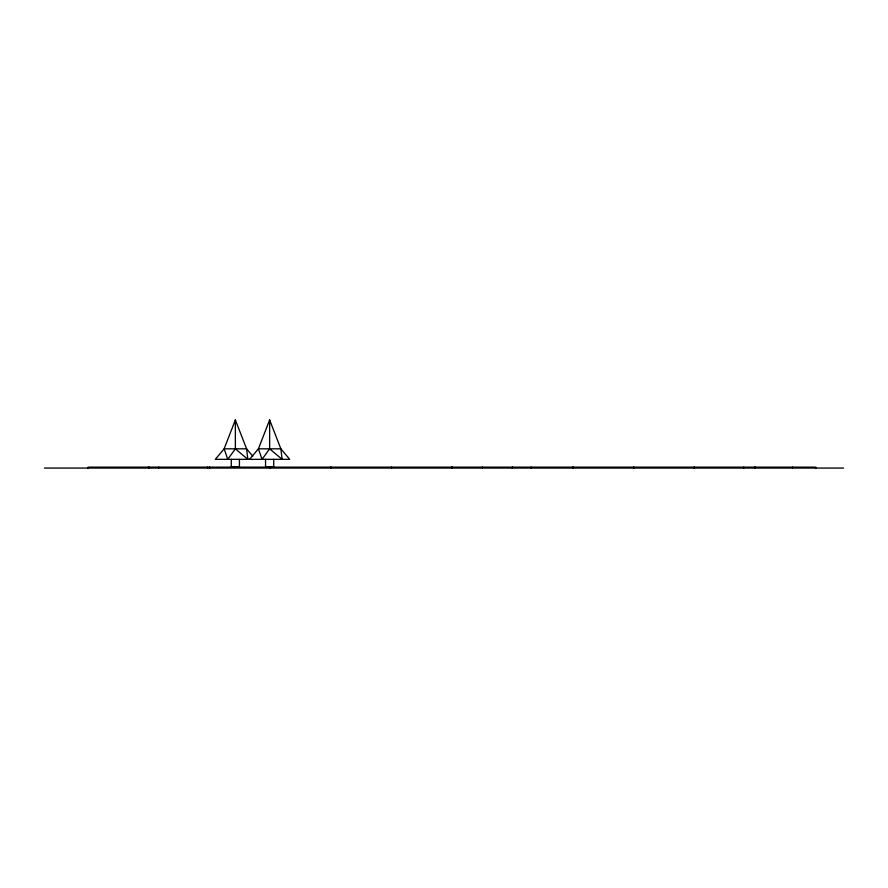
<?xml version="1.0" encoding="UTF-8"?>
<svg xmlns="http://www.w3.org/2000/svg" width="888" height="888" viewBox="0 0 888 888"><rect width="100%" height="100%" fill="white"/><g stroke="black" fill="none" stroke-linecap="round" stroke-linejoin="round"><path stroke-width="1.33" d="M235.364 419.935L235.364 448.829L247.841 459.34L246.587 448.829L235.364 419.935L224.131 448.829L215.296 459.34L289.71 459.34L280.863 448.829L269.641 419.935L258.408 448.829L249.572 459.34M235.364 448.829L227.772 459.34L224.131 448.829L246.587 448.829L252.78 456.188M269.641 448.829L262.049 459.34L258.408 448.829L280.863 448.829L282.118 459.34L269.641 448.829L269.641 419.935M44.4 468.065L843.6 468.065M815.75 468.065L815.75 467.144L88.079 467.144L88.079 468.065M792.584 467.144L792.584 468.065M755.044 467.144L755.044 468.065M754.9 467.144L754.9 468.065M743.778 467.144L743.778 468.065M694.483 467.144L694.483 468.065M694.183 467.144L694.183 468.065M633.766 467.144L633.766 468.065M633.621 467.144L633.621 468.065M573.126 467.144L573.126 468.065M572.915 467.144L572.915 468.065M531.191 467.144L531.191 468.065M512.42 467.144L512.42 468.065M512.276 467.144L512.276 468.065M482.395 467.144L482.395 468.065M452.258 467.144L452.258 468.065M451.57 467.144L451.57 468.065M391.541 467.144L391.541 468.065M330.98 467.144L330.98 468.065M330.691 467.144L330.691 468.065M273.715 459.34L273.715 466.744L265.556 466.744L265.556 459.34M270.274 467.144L270.274 468.065M270.13 467.144L270.13 468.065M239.438 459.34L239.438 466.744L231.28 466.744L231.28 459.34M209.635 467.144L209.635 468.065M209.424 467.144L209.424 468.065M207.526 467.144L207.526 468.065M158.719 467.144L158.719 468.065M148.929 467.144L148.929 468.065M148.784 467.144L148.784 468.065"/></g></svg>
